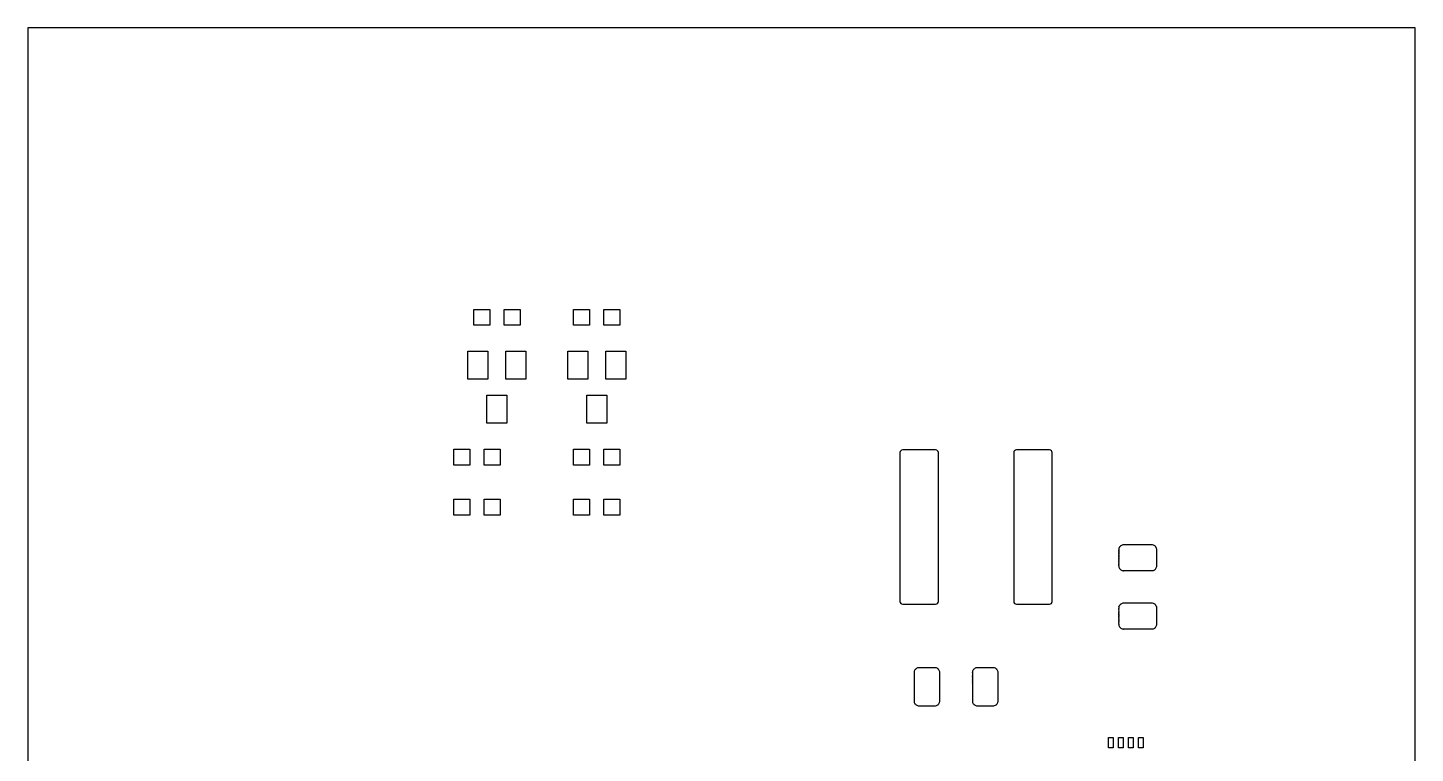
# Model space of a CAD drawing. Header units: millimetres. Extents: x -69.5 to 0, y -72.2 to 0.
# Drawn here: x -69.5 to 0, y -36.3 to 0 of the extents above; entities that cross this region are included whole.
import ezdxf

# ---------------------------------------------------------------- set-up
doc = ezdxf.new("R2010")
doc.units = ezdxf.units.MM
doc.layers.get('0').update_dxf_attribs({"linetype": 'CONTINUOUS'})

msp = doc.modelspace()

# ---------------------------------------------------------------- linework, layer by layer
for points in [[(0, -72.2), (0, 0), (-69.5, 0), (-69.5, -72.2)], [(-47.162, -14.9), (-47.162, -14.1), (-46.362, -14.1), (-46.362, -14.9)], [(-45.638, -14.9), (-45.638, -14.1), (-44.838, -14.1), (-44.838, -14.9)], [(-42.162, -14.9), (-42.162, -14.1), (-41.362, -14.1), (-41.362, -14.9)], [(-40.638, -14.9), (-40.638, -14.1), (-39.838, -14.1), (-39.838, -14.9)], [(-47.45, -16.2), (-46.45, -16.2), (-46.45, -17.6), (-47.45, -17.6)], [(-45.55, -16.2), (-44.55, -16.2), (-44.55, -17.6), (-45.55, -17.6)], [(-42.45, -16.2), (-41.45, -16.2), (-41.45, -17.6), (-42.45, -17.6)], [(-40.55, -16.2), (-39.55, -16.2), (-39.55, -17.6), (-40.55, -17.6)], [(-46.5, -18.4), (-45.5, -18.4), (-45.5, -19.8), (-46.5, -19.8)], [(-41.5, -18.4), (-40.5, -18.4), (-40.5, -19.8), (-41.5, -19.8)], [(-48.162, -21.9), (-48.162, -21.1), (-47.362, -21.1), (-47.362, -21.9)], [(-46.638, -21.9), (-46.638, -21.1), (-45.838, -21.1), (-45.838, -21.9)], [(-42.162, -21.9), (-42.162, -21.1), (-41.362, -21.1), (-41.362, -21.9)], [(-40.638, -21.9), (-40.638, -21.1), (-39.838, -21.1), (-39.838, -21.9)], [(-48.162, -24.4), (-48.162, -23.6), (-47.362, -23.6), (-47.362, -24.4)], [(-46.638, -23.6), (-45.838, -23.6), (-45.838, -24.4), (-46.638, -24.4)], [(-42.162, -23.6), (-41.362, -23.6), (-41.362, -24.4), (-42.162, -24.4)], [(-40.638, -23.6), (-39.838, -23.6), (-39.838, -24.4), (-40.638, -24.4)], [(-15.136, -35.547), (-15.136, -36.055), (-15.364, -36.055), (-15.364, -35.547)], [(-14.636, -35.547), (-14.636, -36.055), (-14.864, -36.055), (-14.864, -35.547)], [(-14.136, -35.547), (-14.136, -36.055), (-14.364, -36.055), (-14.364, -35.547)], [(-13.636, -35.547), (-13.636, -36.055), (-13.864, -36.055), (-13.864, -35.547)]]:
    msp.add_lwpolyline(points, close=True)
for points in [[(-23.888, -21.275, 0.4142), (-24.025, -21.137), (-25.675, -21.137, 0.4142), (-25.813, -21.275), (-25.813, -28.725, 0.4142), (-25.675, -28.863), (-24.025, -28.863, 0.4142), (-23.888, -28.725)], [(-20.113, -28.725, 0.4142), (-19.975, -28.863), (-18.325, -28.863, 0.4142), (-18.188, -28.725), (-18.188, -21.275, 0.4142), (-18.325, -21.137), (-19.975, -21.137, 0.4142), (-20.113, -21.275)], [(-14.855, -26.248, 1), (-14.855, -26.253), (-14.855, -26.258, 1), (-14.855, -26.263), (-14.855, -26.268, 1), (-14.855, -26.273), (-14.855, -26.278, 1), (-14.855, -26.282), (-14.855, -26.288, 1), (-14.855, -26.293), (-14.855, -26.298, 1), (-14.855, -26.303), (-14.855, -26.308, 1), (-14.855, -26.312), (-14.855, -26.318, 1), (-14.855, -26.323), (-14.855, -26.328, 1), (-14.855, -26.333), (-14.855, -26.337, 1), (-14.855, -26.343), (-14.855, -26.348, 1), (-14.855, -26.352), (-14.855, -26.358, 1), (-14.855, -26.363), (-14.855, -26.367, 1), (-14.855, -26.372), (-14.855, -26.378, 1), (-14.855, -26.383), (-14.855, -26.387, 1), (-14.855, -26.393), (-14.855, -26.398, 1), (-14.855, -26.402), (-14.855, -26.408, 1), (-14.855, -26.413), (-14.855, -26.418, 1), (-14.855, -26.423), (-14.855, -26.428, 1), (-14.855, -26.433), (-14.855, -26.438, 1), (-14.855, -26.442), (-14.855, -26.448, 1), (-14.855, -26.453), (-14.855, -26.458, 1), (-14.855, -26.463), (-14.855, -26.468, 1), (-14.855, -26.473), (-14.855, -26.478, 1), (-14.855, -26.483), (-14.855, -26.488, 1), (-14.855, -26.493), (-14.855, -26.498, 1), (-14.855, -26.503), (-14.855, -26.508, 1), (-14.855, -26.513), (-14.855, -26.517, 1), (-14.855, -26.523), (-14.855, -26.528, 1), (-14.855, -26.532), (-14.855, -26.538, 1), (-14.855, -26.543), (-14.855, -26.547, 1), (-14.855, -26.553), (-14.855, -26.558, 1), (-14.855, -26.562), (-14.855, -26.568, 1), (-14.855, -26.573), (-14.855, -26.578, 1), (-14.855, -26.583), (-14.855, -26.588, 1), (-14.855, -26.593), (-14.855, -26.598, 1), (-14.855, -26.602), (-14.855, -26.608, 1), (-14.855, -26.613), (-14.855, -26.618, 1), (-14.855, -26.623), (-14.855, -26.628, 1), (-14.855, -26.633), (-14.855, -26.638, 1), (-14.855, -26.642), (-14.855, -26.648, 1), (-14.855, -26.653), (-14.855, -26.657, 1), (-14.855, -26.663), (-14.855, -26.668, 1), (-14.855, -26.672), (-14.855, -26.677, 1), (-14.855, -26.683), (-14.855, -26.688, 1), (-14.855, -26.692), (-14.855, -26.698, 1), (-14.855, -26.703), (-14.855, -26.707, 1), (-14.855, -26.713), (-14.855, -26.718, 1), (-14.855, -26.723), (-14.855, -26.728, 1), (-14.855, -26.733), (-14.855, -26.738, 1), (-14.855, -26.743), (-14.855, -26.748, 1), (-14.855, -26.753), (-14.855, -26.758, 1), (-14.855, -26.762), (-14.855, -26.768, 1), (-14.855, -26.773), (-14.855, -26.778, 1), (-14.855, -26.783), (-14.855, -26.788, 1), (-14.855, -26.793), (-14.855, -26.798, 1), (-14.855, -26.803), (-14.855, -26.808, 1), (-14.855, -26.813), (-14.855, -26.818, 1), (-14.855, -26.823), (-14.855, -26.828, 1), (-14.855, -26.833), (-14.855, -26.837, 1), (-14.855, -26.843), (-14.855, -26.848, 1), (-14.855, -26.852), (-14.855, -26.858, 1), (-14.855, -26.863), (-14.855, -26.867, 1), (-14.855, -26.873), (-14.855, -26.878, 1), (-14.855, -26.883), (-14.855, -26.888, 1), (-14.855, -26.892), (-14.855, -26.898, 1), (-14.855, -26.903), (-14.855, -26.908, 1), (-14.855, -26.913), (-14.855, -26.918, 1), (-14.855, -26.922), (-14.855, -26.928, 1), (-14.855, -26.933, 0.437793), (-14.858, -26.935, 0.414005), (-14.855, -26.937), (-14.852, -26.968, 0.733403), (-14.853, -26.972, -0.149965), (-14.852, -26.972), (-14.852, -26.974), (-14.844, -27.008, 0.552369), (-14.845, -27.012, -0.271039), (-14.843, -27.01), (-14.843, -27.012), (-14.828, -27.048, 0.326615), (-14.829, -27.05, 0.314758), (-14.826, -27.051), (-14.81, -27.078, 0.569012), (-14.81, -27.082, -0.288163), (-14.809, -27.08), (-14.807, -27.082), (-14.785, -27.108, 0.560729), (-14.784, -27.112, 0.621422), (-14.78, -27.113), (-14.752, -27.137), (-14.719, -27.158), (-14.682, -27.173), (-14.644, -27.182), (-14.607, -27.185, 0.437581), (-14.605, -27.188, 0.41484), (-14.602, -27.185), (-13.156, -27.182), (-13.118, -27.173), (-13.082, -27.158), (-13.048, -27.137), (-13.02, -27.113, 0.621422), (-13.016, -27.112, 0.560729), (-13.015, -27.108), (-12.993, -27.082), (-12.991, -27.08, -0.288163), (-12.99, -27.082, 0.569012), (-12.99, -27.078), (-12.974, -27.051, 0.314758), (-12.971, -27.05, 0.326615), (-12.972, -27.048), (-12.957, -27.012), (-12.957, -27.01, -0.280695), (-12.955, -27.012, 0.58055), (-12.956, -27.008), (-12.948, -26.974), (-12.948, -26.972, -0.149965), (-12.947, -26.972, 0.733403), (-12.948, -26.968), (-12.945, -26.937, 0.437581), (-12.942, -26.935, 0.414214), (-12.945, -26.933, 1), (-12.945, -26.928), (-12.945, -26.922, 1), (-12.945, -26.918), (-12.945, -26.913, 1), (-12.945, -26.908), (-12.945, -26.903, 1), (-12.945, -26.898), (-12.945, -26.892, 1), (-12.945, -26.888), (-12.945, -26.883, 1), (-12.945, -26.878), (-12.945, -26.873, 1), (-12.945, -26.867), (-12.945, -26.863, 1), (-12.945, -26.858), (-12.945, -26.852, 1), (-12.945, -26.848), (-12.945, -26.843, 1), (-12.945, -26.837), (-12.945, -26.833, 1), (-12.945, -26.828), (-12.945, -26.823, 1), (-12.945, -26.818), (-12.945, -26.813, 1), (-12.945, -26.808), (-12.945, -26.803, 1), (-12.945, -26.798), (-12.945, -26.793, 1), (-12.945, -26.788), (-12.945, -26.783, 1), (-12.945, -26.778), (-12.945, -26.773, 1), (-12.945, -26.768), (-12.945, -26.762, 1), (-12.945, -26.758), (-12.945, -26.753, 1), (-12.945, -26.748), (-12.945, -26.743, 1), (-12.945, -26.738), (-12.945, -26.733, 1), (-12.945, -26.728), (-12.945, -26.723, 1), (-12.945, -26.718), (-12.945, -26.713, 1), (-12.945, -26.707), (-12.945, -26.703, 1), (-12.945, -26.698), (-12.945, -26.692, 1), (-12.945, -26.688), (-12.945, -26.683, 1), (-12.945, -26.677), (-12.945, -26.672, 1), (-12.945, -26.668), (-12.945, -26.663, 1), (-12.945, -26.657), (-12.945, -26.653, 1), (-12.945, -26.648), (-12.945, -26.642, 1), (-12.945, -26.638), (-12.945, -26.633, 1), (-12.945, -26.628), (-12.945, -26.623, 1), (-12.945, -26.618), (-12.945, -26.613, 1), (-12.945, -26.608), (-12.945, -26.602, 1), (-12.945, -26.598), (-12.945, -26.593, 1), (-12.945, -26.588), (-12.945, -26.583, 1), (-12.945, -26.578), (-12.945, -26.573, 1), (-12.945, -26.568), (-12.945, -26.562, 1), (-12.945, -26.558), (-12.945, -26.553, 1), (-12.945, -26.547), (-12.945, -26.543, 1), (-12.945, -26.538), (-12.945, -26.532, 1), (-12.945, -26.528), (-12.945, -26.523, 1), (-12.945, -26.517), (-12.945, -26.513, 1), (-12.945, -26.508), (-12.945, -26.503, 1), (-12.945, -26.498), (-12.945, -26.493, 1), (-12.945, -26.488), (-12.945, -26.483, 1), (-12.945, -26.478), (-12.945, -26.473, 1), (-12.945, -26.468), (-12.945, -26.463, 1), (-12.945, -26.458), (-12.945, -26.453, 1), (-12.945, -26.448), (-12.945, -26.442, 1), (-12.945, -26.438), (-12.945, -26.433, 1), (-12.945, -26.428), (-12.945, -26.423, 1), (-12.945, -26.418), (-12.945, -26.413, 1), (-12.945, -26.408), (-12.945, -26.402, 1), (-12.945, -26.398), (-12.945, -26.393, 1), (-12.945, -26.387), (-12.945, -26.383, 1), (-12.945, -26.378), (-12.945, -26.372, 1), (-12.945, -26.367), (-12.945, -26.363, 1), (-12.945, -26.358), (-12.945, -26.352, 1), (-12.945, -26.348), (-12.945, -26.343, 1), (-12.945, -26.337), (-12.945, -26.333, 1), (-12.945, -26.328), (-12.945, -26.323, 1), (-12.945, -26.318), (-12.945, -26.312, 1), (-12.945, -26.308), (-12.945, -26.303, 1), (-12.945, -26.298), (-12.945, -26.293, 1), (-12.945, -26.288), (-12.945, -26.282, 1), (-12.945, -26.278), (-12.945, -26.273, 1), (-12.945, -26.268), (-12.945, -26.263, 1), (-12.945, -26.258), (-12.945, -26.253, 1), (-12.945, -26.248), (-12.945, -26.242, 1), (-12.945, -26.238), (-12.945, -26.233, 1), (-12.945, -26.227), (-12.945, -26.223, 1), (-12.945, -26.218), (-12.945, -26.212, 1), (-12.945, -26.208), (-12.945, -26.203, 1), (-12.945, -26.198), (-12.945, -26.193, 1), (-12.945, -26.188), (-12.945, -26.183, 1), (-12.945, -26.178), (-12.945, -26.173, 1), (-12.945, -26.168), (-12.945, -26.163, 1), (-12.945, -26.158), (-12.945, -26.152, 1), (-12.945, -26.148, 0.437793), (-12.943, -26.145, 0.414005), (-12.945, -26.143), (-12.948, -26.112, 0.733403), (-12.947, -26.108, -0.149965), (-12.948, -26.108), (-12.948, -26.106), (-12.956, -26.072, 0.552369), (-12.955, -26.068, -0.271039), (-12.957, -26.07), (-12.957, -26.068), (-12.972, -26.032, 0.326615), (-12.971, -26.03, 0.314758), (-12.974, -26.029), (-12.99, -26.002, 0.569012), (-12.99, -25.998, -0.288163), (-12.991, -26), (-12.993, -25.998), (-13.015, -25.972, 0.560729), (-13.016, -25.968, 0.621422), (-13.02, -25.967), (-13.048, -25.943), (-13.082, -25.922), (-13.118, -25.907), (-13.156, -25.898), (-13.193, -25.895, 0.414005), (-13.195, -25.892, 0.438431), (-13.198, -25.895), (-14.644, -25.898), (-14.682, -25.907), (-14.719, -25.922), (-14.752, -25.943), (-14.78, -25.967, 0.621422), (-14.784, -25.968, 0.560729), (-14.785, -25.972), (-14.807, -25.998), (-14.809, -26, -0.288163), (-14.81, -25.998, 0.569012), (-14.81, -26.002), (-14.826, -26.029, 0.314758), (-14.829, -26.03, 0.326615), (-14.828, -26.032), (-14.843, -26.068), (-14.843, -26.07, -0.280695), (-14.845, -26.068, 0.58055), (-14.844, -26.072), (-14.852, -26.106), (-14.852, -26.108, -0.149965), (-14.853, -26.108, 0.733403), (-14.852, -26.112), (-14.855, -26.143, 0.414005), (-14.858, -26.145, 0.437793), (-14.855, -26.148, 1), (-14.855, -26.152), (-14.855, -26.158, 1), (-14.855, -26.163), (-14.855, -26.168, 1), (-14.855, -26.173), (-14.855, -26.178, 1), (-14.855, -26.183), (-14.855, -26.188, 1), (-14.855, -26.193), (-14.855, -26.198, 1), (-14.855, -26.203), (-14.855, -26.208, 1), (-14.855, -26.212), (-14.855, -26.218, 1), (-14.855, -26.223), (-14.855, -26.227, 1), (-14.855, -26.233), (-14.855, -26.238, 1), (-14.855, -26.242)], [(-14.855, -29.738, 1), (-14.855, -29.742), (-14.855, -29.748, 1), (-14.855, -29.753), (-14.855, -29.758, 1), (-14.855, -29.763), (-14.855, -29.767, 1), (-14.855, -29.773), (-14.855, -29.778, 1), (-14.855, -29.782), (-14.855, -29.788, 1), (-14.855, -29.793), (-14.855, -29.797, 1), (-14.855, -29.802), (-14.855, -29.808, 1), (-14.855, -29.812), (-14.855, -29.817, 1), (-14.855, -29.823), (-14.855, -29.828, 1), (-14.855, -29.832), (-14.855, -29.838, 1), (-14.855, -29.843), (-14.855, -29.848, 1), (-14.855, -29.853, 0.414214), (-14.858, -29.855, 0.437581), (-14.855, -29.857), (-14.852, -29.888, 0.733403), (-14.853, -29.892, -0.149965), (-14.852, -29.892), (-14.852, -29.894), (-14.844, -29.928, 0.552369), (-14.845, -29.932, -0.271039), (-14.843, -29.93), (-14.843, -29.932), (-14.828, -29.968, 0.326615), (-14.829, -29.97, 0.314758), (-14.826, -29.971), (-14.81, -29.998, 0.569012), (-14.81, -30.002, -0.288163), (-14.809, -30), (-14.807, -30.002), (-14.785, -30.028, 0.560729), (-14.784, -30.032, 0.621422), (-14.78, -30.033), (-14.752, -30.057), (-14.719, -30.078), (-14.682, -30.093), (-14.644, -30.102), (-14.607, -30.105, 0.414005), (-14.605, -30.108, 0.438431), (-14.602, -30.105), (-13.156, -30.102), (-13.118, -30.093), (-13.082, -30.078), (-13.048, -30.057), (-13.02, -30.033, 0.621422), (-13.016, -30.032, 0.560729), (-13.015, -30.028), (-12.993, -30.002), (-12.991, -30, -0.288163), (-12.99, -30.002, 0.569012), (-12.99, -29.998), (-12.974, -29.971, 0.314758), (-12.971, -29.97, 0.326615), (-12.972, -29.968), (-12.957, -29.932), (-12.957, -29.93, -0.280695), (-12.955, -29.932, 0.58055), (-12.956, -29.928), (-12.948, -29.894), (-12.948, -29.892, -0.149965), (-12.947, -29.892, 0.733403), (-12.948, -29.888), (-12.945, -29.857, 0.437581), (-12.942, -29.855, 0.414214), (-12.945, -29.853, 1), (-12.945, -29.848), (-12.945, -29.843, 1), (-12.945, -29.838), (-12.945, -29.832, 1), (-12.945, -29.828), (-12.945, -29.823, 1), (-12.945, -29.817), (-12.945, -29.812, 1), (-12.945, -29.808), (-12.945, -29.802, 1), (-12.945, -29.797), (-12.945, -29.793, 1), (-12.945, -29.788), (-12.945, -29.782, 1), (-12.945, -29.778), (-12.945, -29.773, 1), (-12.945, -29.767), (-12.945, -29.763, 1), (-12.945, -29.758), (-12.945, -29.753, 1), (-12.945, -29.748), (-12.945, -29.742, 1), (-12.945, -29.738), (-12.945, -29.733, 1), (-12.945, -29.728), (-12.945, -29.723, 1), (-12.945, -29.718), (-12.945, -29.712, 1), (-12.945, -29.708), (-12.945, -29.703, 1), (-12.945, -29.698), (-12.945, -29.693, 1), (-12.945, -29.688), (-12.945, -29.683, 1), (-12.945, -29.678), (-12.945, -29.672, 1), (-12.945, -29.668), (-12.945, -29.663, 1), (-12.945, -29.657), (-12.945, -29.653, 1), (-12.945, -29.648), (-12.945, -29.642, 1), (-12.945, -29.638), (-12.945, -29.633, 1), (-12.945, -29.628), (-12.945, -29.623, 1), (-12.945, -29.618), (-12.945, -29.613, 1), (-12.945, -29.608), (-12.945, -29.603, 1), (-12.945, -29.598), (-12.945, -29.593, 1), (-12.945, -29.588), (-12.945, -29.582, 1), (-12.945, -29.578), (-12.945, -29.573, 1), (-12.945, -29.568), (-12.945, -29.563, 1), (-12.945, -29.558), (-12.945, -29.552, 1), (-12.945, -29.548), (-12.945, -29.543, 1), (-12.945, -29.538), (-12.945, -29.533, 1), (-12.945, -29.527), (-12.945, -29.523, 1), (-12.945, -29.518), (-12.945, -29.512, 1), (-12.945, -29.508), (-12.945, -29.503, 1), (-12.945, -29.497), (-12.945, -29.492, 1), (-12.945, -29.488), (-12.945, -29.483, 1), (-12.945, -29.477), (-12.945, -29.473, 1), (-12.945, -29.468), (-12.945, -29.462, 1), (-12.945, -29.458), (-12.945, -29.453, 1), (-12.945, -29.448), (-12.945, -29.443, 1), (-12.945, -29.438), (-12.945, -29.433, 1), (-12.945, -29.428), (-12.945, -29.422, 1), (-12.945, -29.418), (-12.945, -29.413, 1), (-12.945, -29.408), (-12.945, -29.403, 1), (-12.945, -29.398), (-12.945, -29.392, 1), (-12.945, -29.388), (-12.945, -29.383, 1), (-12.945, -29.378), (-12.945, -29.373, 1), (-12.945, -29.367), (-12.945, -29.363, 1), (-12.945, -29.358), (-12.945, -29.352, 1), (-12.945, -29.348), (-12.945, -29.343, 1), (-12.945, -29.337), (-12.945, -29.333, 1), (-12.945, -29.328), (-12.945, -29.323, 1), (-12.945, -29.318), (-12.945, -29.313, 1), (-12.945, -29.308), (-12.945, -29.303, 1), (-12.945, -29.298), (-12.945, -29.293, 1), (-12.945, -29.288), (-12.945, -29.283, 1), (-12.945, -29.278), (-12.945, -29.273, 1), (-12.945, -29.268), (-12.945, -29.262, 1), (-12.945, -29.258), (-12.945, -29.253, 1), (-12.945, -29.248), (-12.945, -29.243, 1), (-12.945, -29.238), (-12.945, -29.233, 1), (-12.945, -29.228), (-12.945, -29.223, 1), (-12.945, -29.218), (-12.945, -29.213, 1), (-12.945, -29.207), (-12.945, -29.203, 1), (-12.945, -29.198), (-12.945, -29.192, 1), (-12.945, -29.188), (-12.945, -29.183, 1), (-12.945, -29.177), (-12.945, -29.172, 1), (-12.945, -29.168), (-12.945, -29.163, 1), (-12.945, -29.157), (-12.945, -29.153, 1), (-12.945, -29.148), (-12.945, -29.142, 1), (-12.945, -29.138), (-12.945, -29.133, 1), (-12.945, -29.128), (-12.945, -29.123, 1), (-12.945, -29.118), (-12.945, -29.113, 1), (-12.945, -29.108), (-12.945, -29.102, 1), (-12.945, -29.098), (-12.945, -29.093, 1), (-12.945, -29.088), (-12.945, -29.083, 1), (-12.945, -29.078), (-12.945, -29.073, 1), (-12.945, -29.068, 0.437793), (-12.943, -29.065, 0.414005), (-12.945, -29.063), (-12.948, -29.032, 0.733403), (-12.947, -29.028, -0.149965), (-12.948, -29.028), (-12.948, -29.026), (-12.956, -28.992, 0.552369), (-12.955, -28.988, -0.271039), (-12.957, -28.99), (-12.957, -28.988), (-12.972, -28.952, 0.326615), (-12.971, -28.95, 0.314758), (-12.974, -28.949), (-12.99, -28.922, 0.569012), (-12.99, -28.918, -0.288163), (-12.991, -28.92), (-12.993, -28.918), (-13.015, -28.892, 0.560729), (-13.016, -28.888, 0.621422), (-13.02, -28.887), (-13.048, -28.863), (-13.082, -28.842), (-13.118, -28.827), (-13.156, -28.818), (-13.193, -28.815, 0.414005), (-13.195, -28.812, 0.438431), (-13.198, -28.815), (-14.644, -28.818), (-14.682, -28.827), (-14.719, -28.842), (-14.752, -28.863), (-14.78, -28.887, 0.621422), (-14.784, -28.888, 0.560729), (-14.785, -28.892), (-14.807, -28.918), (-14.809, -28.92, -0.288163), (-14.81, -28.918, 0.569012), (-14.81, -28.922), (-14.826, -28.949, 0.314758), (-14.829, -28.95, 0.326615), (-14.828, -28.952), (-14.843, -28.988), (-14.843, -28.99, -0.280695), (-14.845, -28.988, 0.58055), (-14.844, -28.992), (-14.852, -29.026), (-14.852, -29.028, -0.149965), (-14.853, -29.028, 0.733403), (-14.852, -29.032), (-14.855, -29.063, 0.437581), (-14.858, -29.065, 0.414214), (-14.855, -29.068, 1), (-14.855, -29.073), (-14.855, -29.078, 1), (-14.855, -29.083), (-14.855, -29.088, 1), (-14.855, -29.093), (-14.855, -29.098, 1), (-14.855, -29.102), (-14.855, -29.108, 1), (-14.855, -29.113), (-14.855, -29.118, 1), (-14.855, -29.123), (-14.855, -29.128, 1), (-14.855, -29.133), (-14.855, -29.138, 1), (-14.855, -29.142), (-14.855, -29.148, 1), (-14.855, -29.153), (-14.855, -29.157, 1), (-14.855, -29.163), (-14.855, -29.168, 1), (-14.855, -29.172), (-14.855, -29.177, 1), (-14.855, -29.183), (-14.855, -29.188, 1), (-14.855, -29.192), (-14.855, -29.198, 1), (-14.855, -29.203), (-14.855, -29.207, 1), (-14.855, -29.213), (-14.855, -29.218, 1), (-14.855, -29.223), (-14.855, -29.228, 1), (-14.855, -29.233), (-14.855, -29.238, 1), (-14.855, -29.243), (-14.855, -29.248, 1), (-14.855, -29.253), (-14.855, -29.258, 1), (-14.855, -29.262), (-14.855, -29.268, 1), (-14.855, -29.273), (-14.855, -29.278, 1), (-14.855, -29.283), (-14.855, -29.288, 1), (-14.855, -29.293), (-14.855, -29.298, 1), (-14.855, -29.303), (-14.855, -29.308, 1), (-14.855, -29.313), (-14.855, -29.318, 1), (-14.855, -29.323), (-14.855, -29.328, 1), (-14.855, -29.333), (-14.855, -29.337, 1), (-14.855, -29.343), (-14.855, -29.348, 1), (-14.855, -29.352), (-14.855, -29.358, 1), (-14.855, -29.363), (-14.855, -29.367, 1), (-14.855, -29.373), (-14.855, -29.378, 1), (-14.855, -29.383), (-14.855, -29.388, 1), (-14.855, -29.392), (-14.855, -29.398, 1), (-14.855, -29.403), (-14.855, -29.408, 1), (-14.855, -29.413), (-14.855, -29.418, 1), (-14.855, -29.422), (-14.855, -29.428, 1), (-14.855, -29.433), (-14.855, -29.438, 1), (-14.855, -29.443), (-14.855, -29.448, 1), (-14.855, -29.453), (-14.855, -29.458, 1), (-14.855, -29.462), (-14.855, -29.468, 1), (-14.855, -29.473), (-14.855, -29.477, 1), (-14.855, -29.483), (-14.855, -29.488, 1), (-14.855, -29.492), (-14.855, -29.497, 1), (-14.855, -29.503), (-14.855, -29.508, 1), (-14.855, -29.512), (-14.855, -29.518, 1), (-14.855, -29.523), (-14.855, -29.527, 1), (-14.855, -29.533), (-14.855, -29.538, 1), (-14.855, -29.543), (-14.855, -29.548, 1), (-14.855, -29.552), (-14.855, -29.558, 1), (-14.855, -29.563), (-14.855, -29.568, 1), (-14.855, -29.573), (-14.855, -29.578, 1), (-14.855, -29.582), (-14.855, -29.588, 1), (-14.855, -29.593), (-14.855, -29.598, 1), (-14.855, -29.603), (-14.855, -29.608, 1), (-14.855, -29.613), (-14.855, -29.618, 1), (-14.855, -29.623), (-14.855, -29.628, 1), (-14.855, -29.633), (-14.855, -29.638, 1), (-14.855, -29.642), (-14.855, -29.648, 1), (-14.855, -29.653), (-14.855, -29.657, 1), (-14.855, -29.663), (-14.855, -29.668, 1), (-14.855, -29.672), (-14.855, -29.678, 1), (-14.855, -29.683), (-14.855, -29.688, 1), (-14.855, -29.693), (-14.855, -29.698, 1), (-14.855, -29.703), (-14.855, -29.708, 1), (-14.855, -29.712), (-14.855, -29.718, 1), (-14.855, -29.723), (-14.855, -29.728, 1), (-14.855, -29.733)], [(-23.818, -32.312, 0.993726), (-23.818, -32.308), (-23.818, -32.272, 0.988007), (-23.818, -32.268), (-23.818, -32.262, 0.996498), (-23.818, -32.258), (-23.818, -32.256), (-23.826, -32.222, 0.552369), (-23.825, -32.218, -0.271039), (-23.827, -32.22), (-23.827, -32.218), (-23.842, -32.182, 0.326615), (-23.841, -32.18, 0.314758), (-23.844, -32.179), (-23.86, -32.152, 0.569012), (-23.86, -32.148, -0.288163), (-23.861, -32.15), (-23.863, -32.148), (-23.885, -32.122, 0.560729), (-23.886, -32.118, 0.621422), (-23.89, -32.117), (-23.918, -32.093), (-23.952, -32.072), (-23.988, -32.057), (-24.026, -32.048), (-24.063, -32.045, 0.414005), (-24.065, -32.043, 0.437793), (-24.068, -32.045), (-24.458, -32.045, 1), (-24.463, -32.045), (-24.852, -32.045, 0.437793), (-24.855, -32.043, 0.414005), (-24.857, -32.045), (-24.894, -32.048), (-24.932, -32.057), (-24.969, -32.072), (-25.002, -32.093), (-25.03, -32.117, 0.621422), (-25.034, -32.118, 0.560729), (-25.035, -32.122), (-25.057, -32.148), (-25.059, -32.15, -0.288163), (-25.06, -32.148, 0.569012), (-25.06, -32.152), (-25.076, -32.179, 0.314758), (-25.079, -32.18, 0.326615), (-25.078, -32.182), (-25.093, -32.218), (-25.093, -32.22, -0.280695), (-25.095, -32.218, 0.58055), (-25.094, -32.222), (-25.102, -32.256), (-25.102, -32.258, -0.149965), (-25.103, -32.258, 0.733403), (-25.102, -32.262), (-25.105, -32.293, 0.414005), (-25.108, -32.295, 0.438431), (-25.105, -32.298), (-25.105, -32.318, 0.981563), (-25.105, -32.322), (-25.105, -32.328, 0.99), (-25.105, -32.332), (-25.105, -32.338, 0.998508), (-25.105, -32.342), (-25.105, -32.368, 0.984301), (-25.105, -32.372), (-25.105, -32.378, 0.992761), (-25.105, -32.382), (-25.105, -32.388, 1.001293), (-25.105, -32.392), (-25.105, -32.418, 0.987047), (-25.105, -32.422), (-25.105, -32.428, 0.99553), (-25.105, -32.432), (-25.105, -32.458, 0.981365), (-25.105, -32.462), (-25.105, -32.468, 0.9898), (-25.105, -32.472), (-25.105, -32.478, 0.998307), (-25.105, -32.482), (-25.105, -32.508, 0.984103), (-25.105, -32.512), (-25.105, -32.518, 0.992561), (-25.105, -32.522), (-25.105, -32.528, 1.001091), (-25.104, -32.532), (-25.104, -32.558, 0.986848), (-25.104, -32.562), (-25.104, -32.568, 0.99533), (-25.104, -32.572), (-25.104, -32.598, 0.981167), (-25.104, -32.602), (-25.104, -32.608, 0.989601), (-25.104, -32.612), (-25.104, -32.618, 0.998105), (-25.104, -32.622), (-25.104, -32.648, 0.983904), (-25.104, -32.652), (-25.104, -32.658, 0.992361), (-25.104, -32.662), (-25.104, -32.668, 1.000889), (-25.104, -32.672), (-25.104, -32.698, 0.986649), (-25.104, -32.702), (-25.104, -32.708, 0.995129), (-25.104, -32.712), (-25.104, -32.738, 0.980969), (-25.104, -32.742), (-25.104, -32.748, 0.989401), (-25.104, -32.752), (-25.104, -32.758, 0.997904), (-25.104, -32.762), (-25.104, -32.788, 0.983706), (-25.104, -32.792), (-25.104, -32.798, 0.992161), (-25.104, -32.802), (-25.104, -32.808, 1.000688), (-25.104, -32.812), (-25.104, -32.838, 0.98645), (-25.104, -32.842), (-25.104, -32.848, 0.994929), (-25.104, -32.852), (-25.104, -32.878, 0.980771), (-25.104, -32.882), (-25.104, -32.888, 0.989202), (-25.104, -32.892), (-25.104, -32.898, 0.997703), (-25.104, -32.903), (-25.104, -32.928, 0.983508), (-25.104, -32.932), (-25.104, -32.938, 0.991961), (-25.104, -32.942), (-25.104, -32.948, 1.000486), (-25.104, -32.952), (-25.104, -32.978, 0.986251), (-25.104, -32.982), (-25.104, -32.988, 0.994728), (-25.104, -32.992), (-25.103, -33.018, 0.980574), (-25.103, -33.022), (-25.103, -33.028, 0.989003), (-25.103, -33.032), (-25.103, -33.038, 0.997502), (-25.103, -33.043), (-25.103, -33.068, 0.98331), (-25.103, -33.072), (-25.103, -33.078, 0.991761), (-25.103, -33.082), (-25.103, -33.088, 1.000284), (-25.103, -33.092), (-25.103, -33.118, 0.986053), (-25.103, -33.122), (-25.103, -33.128, 0.994528), (-25.103, -33.132), (-25.103, -33.158, 0.980376), (-25.103, -33.162), (-25.103, -33.168, 0.988803), (-25.103, -33.172), (-25.103, -33.178, 0.997301), (-25.103, -33.183), (-25.103, -33.208, 0.983111), (-25.103, -33.212), (-25.103, -33.218, 0.991561), (-25.103, -33.222), (-25.103, -33.228, 1.000083), (-25.103, -33.232), (-25.103, -33.258, 0.985854), (-25.103, -33.262), (-25.103, -33.268, 0.994327), (-25.103, -33.272), (-25.103, -33.308, 0.988604), (-25.103, -33.312), (-25.103, -33.318, 0.997101), (-25.103, -33.322), (-25.103, -33.348, 0.982913), (-25.103, -33.352), (-25.103, -33.358, 0.991362), (-25.103, -33.362), (-25.103, -33.368, 0.999881), (-25.103, -33.372), (-25.103, -33.398, 0.985655), (-25.103, -33.402), (-25.103, -33.408, 0.994127), (-25.103, -33.412), (-25.103, -33.448, 0.988405), (-25.103, -33.452), (-25.103, -33.458, 0.9969), (-25.103, -33.462), (-25.102, -33.488, 0.982715), (-25.102, -33.492), (-25.102, -33.498, 0.991162), (-25.102, -33.502), (-25.102, -33.508, 0.99968), (-25.102, -33.512), (-25.102, -33.538, 0.985457), (-25.102, -33.542), (-25.102, -33.548, 0.993927), (-25.102, -33.552), (-25.102, -33.588, 0.988206), (-25.102, -33.592), (-25.102, -33.598, 0.996699), (-25.102, -33.602), (-25.102, -33.628, 0.982517), (-25.102, -33.632), (-25.102, -33.638, 0.990962), (-25.102, -33.642), (-25.102, -33.648, 0.999478), (-25.102, -33.652), (-25.102, -33.678, 0.985258), (-25.102, -33.682), (-25.102, -33.688, 0.993726), (-25.102, -33.692), (-25.102, -33.728, 0.988007), (-25.102, -33.732), (-25.102, -33.738, 0.996498), (-25.102, -33.742), (-25.102, -33.744), (-25.094, -33.778, 0.552369), (-25.095, -33.782, -0.271039), (-25.093, -33.78), (-25.093, -33.782), (-25.078, -33.818, 0.326615), (-25.079, -33.82, 0.314758), (-25.076, -33.821), (-25.06, -33.848, 0.569012), (-25.06, -33.852, -0.288163), (-25.059, -33.85), (-25.057, -33.852), (-25.035, -33.878, 0.560729), (-25.034, -33.882, 0.621422), (-25.03, -33.883), (-25.002, -33.907), (-24.969, -33.928), (-24.932, -33.943), (-24.894, -33.952), (-24.857, -33.955, 0.414005), (-24.855, -33.958, 0.437793), (-24.852, -33.955), (-24.068, -33.955, 0.437793), (-24.065, -33.958, 0.414005), (-24.063, -33.955), (-24.026, -33.952), (-23.988, -33.943), (-23.952, -33.928), (-23.918, -33.907), (-23.89, -33.883, 0.621422), (-23.886, -33.882, 0.560729), (-23.885, -33.878), (-23.863, -33.852), (-23.861, -33.85, -0.288163), (-23.86, -33.852, 0.569012), (-23.86, -33.848), (-23.844, -33.821, 0.314758), (-23.841, -33.82, 0.326615), (-23.842, -33.818), (-23.827, -33.782), (-23.827, -33.78, -0.271039), (-23.825, -33.782, 0.552369), (-23.826, -33.778), (-23.818, -33.744), (-23.818, -33.742, -0.149965), (-23.817, -33.742, 0.733403), (-23.818, -33.738), (-23.815, -33.707, 0.437581), (-23.812, -33.705, 0.41484), (-23.815, -33.702), (-23.815, -33.682, 0.981563), (-23.815, -33.678), (-23.815, -33.672, 0.99), (-23.815, -33.668), (-23.815, -33.662, 0.998508), (-23.815, -33.658), (-23.815, -33.632, 0.984301), (-23.815, -33.628), (-23.815, -33.622, 0.992761), (-23.815, -33.618), (-23.815, -33.612, 1.001293), (-23.815, -33.608), (-23.815, -33.582, 0.987047), (-23.815, -33.578), (-23.815, -33.572, 0.99553), (-23.815, -33.568), (-23.815, -33.542, 0.981365), (-23.815, -33.538), (-23.815, -33.532, 0.9898), (-23.815, -33.528), (-23.815, -33.522, 0.998307), (-23.815, -33.518), (-23.815, -33.492, 0.984103), (-23.815, -33.488), (-23.815, -33.482, 0.992561), (-23.815, -33.478), (-23.815, -33.472, 1.001091), (-23.816, -33.468), (-23.816, -33.442, 0.986848), (-23.816, -33.438), (-23.816, -33.432, 0.995329), (-23.816, -33.428), (-23.816, -33.402, 0.981167), (-23.816, -33.398), (-23.816, -33.392, 0.989601), (-23.816, -33.388), (-23.816, -33.382, 0.998105), (-23.816, -33.378), (-23.816, -33.352, 0.983904), (-23.816, -33.348), (-23.816, -33.342, 0.992361), (-23.816, -33.338), (-23.816, -33.332, 1.000889), (-23.816, -33.328), (-23.816, -33.302, 0.986649), (-23.816, -33.298), (-23.816, -33.292, 0.995129), (-23.816, -33.288), (-23.816, -33.262, 0.980969), (-23.816, -33.258), (-23.816, -33.252, 0.989401), (-23.816, -33.248), (-23.816, -33.242, 0.997904), (-23.816, -33.238), (-23.816, -33.212, 0.983706), (-23.816, -33.208), (-23.816, -33.202, 0.992161), (-23.816, -33.198), (-23.816, -33.192, 1.000688), (-23.816, -33.188), (-23.816, -33.162, 0.98645), (-23.816, -33.158), (-23.816, -33.152, 0.994929), (-23.816, -33.148), (-23.816, -33.122, 0.980771), (-23.816, -33.118), (-23.816, -33.112, 0.989202), (-23.816, -33.108), (-23.816, -33.102, 0.997703), (-23.816, -33.098), (-23.816, -33.072, 0.983508), (-23.816, -33.068), (-23.816, -33.062, 0.991961), (-23.816, -33.058), (-23.816, -33.052, 1.000486), (-23.816, -33.048), (-23.816, -33.022, 0.986251), (-23.816, -33.018), (-23.816, -33.012, 0.994728), (-23.816, -33.008), (-23.817, -32.982, 0.980574), (-23.817, -32.978), (-23.817, -32.972, 0.989003), (-23.817, -32.968), (-23.817, -32.962, 0.997502), (-23.817, -32.958), (-23.817, -32.932, 0.98331), (-23.817, -32.928), (-23.817, -32.922, 0.991761), (-23.817, -32.918), (-23.817, -32.912, 1.000284), (-23.817, -32.908), (-23.817, -32.882, 0.986053), (-23.817, -32.878), (-23.817, -32.872, 0.994528), (-23.817, -32.868), (-23.817, -32.842, 0.980376), (-23.817, -32.838), (-23.817, -32.832, 0.988803), (-23.817, -32.828), (-23.817, -32.822, 0.997301), (-23.817, -32.818), (-23.817, -32.792, 0.983111), (-23.817, -32.788), (-23.817, -32.782, 0.991561), (-23.817, -32.778), (-23.817, -32.772, 1.000083), (-23.817, -32.768), (-23.817, -32.742, 0.985854), (-23.817, -32.738), (-23.817, -32.732, 0.994327), (-23.817, -32.728), (-23.817, -32.702, 0.980179), (-23.817, -32.698), (-23.817, -32.692, 0.988604), (-23.817, -32.688), (-23.817, -32.682, 0.997101), (-23.817, -32.678), (-23.817, -32.652, 0.982913), (-23.817, -32.648), (-23.817, -32.642, 0.991362), (-23.817, -32.638), (-23.817, -32.632, 0.999881), (-23.817, -32.628), (-23.817, -32.602, 0.985655), (-23.817, -32.598), (-23.817, -32.592, 0.994127), (-23.817, -32.588), (-23.817, -32.562, 0.979981), (-23.817, -32.558), (-23.817, -32.552, 0.988405), (-23.817, -32.548), (-23.817, -32.542, 0.996899), (-23.817, -32.538), (-23.818, -32.512, 0.982715), (-23.818, -32.508), (-23.818, -32.502, 0.991162), (-23.818, -32.498), (-23.818, -32.492, 0.99968), (-23.818, -32.488), (-23.818, -32.462, 0.985457), (-23.818, -32.458), (-23.818, -32.452, 0.993926), (-23.818, -32.448), (-23.818, -32.422, 0.979783), (-23.818, -32.418), (-23.818, -32.412, 0.988206), (-23.818, -32.408), (-23.818, -32.402, 0.996699), (-23.818, -32.398), (-23.818, -32.372, 0.982517), (-23.818, -32.368), (-23.818, -32.362, 0.990962), (-23.818, -32.358), (-23.818, -32.352, 0.999478), (-23.818, -32.348), (-23.818, -32.322, 0.985258), (-23.818, -32.318)], [(-20.895, -33.682, 0.981563), (-20.895, -33.678), (-20.895, -33.672, 0.99), (-20.895, -33.668), (-20.895, -33.662, 0.998508), (-20.895, -33.658), (-20.895, -33.632, 0.984301), (-20.895, -33.628), (-20.895, -33.622, 0.992761), (-20.895, -33.618), (-20.895, -33.612, 1.001293), (-20.895, -33.608), (-20.895, -33.582, 0.987047), (-20.895, -33.578), (-20.895, -33.572, 0.99553), (-20.895, -33.568), (-20.895, -33.542, 0.981365), (-20.895, -33.538), (-20.895, -33.532, 0.9898), (-20.895, -33.528), (-20.895, -33.522, 0.998307), (-20.895, -33.518), (-20.895, -33.492, 0.984103), (-20.895, -33.488), (-20.895, -33.482, 0.992561), (-20.895, -33.478), (-20.895, -33.472, 1.001091), (-20.896, -33.468), (-20.896, -33.442, 0.986848), (-20.896, -33.438), (-20.896, -33.432, 0.995329), (-20.896, -33.428), (-20.896, -33.402, 0.981167), (-20.896, -33.398), (-20.896, -33.392, 0.989601), (-20.896, -33.388), (-20.896, -33.382, 0.998105), (-20.896, -33.378), (-20.896, -33.352, 0.983904), (-20.896, -33.348), (-20.896, -33.342, 0.992361), (-20.896, -33.338), (-20.896, -33.332, 1.000889), (-20.896, -33.328), (-20.896, -33.302, 0.986649), (-20.896, -33.298), (-20.896, -33.292, 0.995129), (-20.896, -33.288), (-20.896, -33.262, 0.980969), (-20.896, -33.258), (-20.896, -33.252, 0.989401), (-20.896, -33.248), (-20.896, -33.242, 0.997904), (-20.896, -33.238), (-20.896, -33.212, 0.983706), (-20.896, -33.208), (-20.896, -33.202, 0.992161), (-20.896, -33.198), (-20.896, -33.192, 1.000688), (-20.896, -33.188), (-20.896, -33.162, 0.98645), (-20.896, -33.158), (-20.896, -33.152, 0.994929), (-20.896, -33.148), (-20.896, -33.122, 0.980771), (-20.896, -33.118), (-20.896, -33.112, 0.989202), (-20.896, -33.108), (-20.896, -33.102, 0.997703), (-20.896, -33.098), (-20.896, -33.072, 0.983508), (-20.896, -33.068), (-20.896, -33.062, 0.991961), (-20.896, -33.058), (-20.896, -33.052, 1.000486), (-20.896, -33.048), (-20.896, -33.022, 0.986251), (-20.896, -33.018), (-20.896, -33.012, 0.994728), (-20.896, -33.008), (-20.897, -32.982, 0.980574), (-20.897, -32.978), (-20.897, -32.972, 0.989003), (-20.897, -32.968), (-20.897, -32.962, 0.997502), (-20.897, -32.958), (-20.897, -32.932, 0.98331), (-20.897, -32.928), (-20.897, -32.922, 0.991761), (-20.897, -32.918), (-20.897, -32.912, 1.000284), (-20.897, -32.908), (-20.897, -32.882, 0.986053), (-20.897, -32.878), (-20.897, -32.872, 0.994527), (-20.897, -32.868), (-20.897, -32.842, 0.980376), (-20.897, -32.838), (-20.897, -32.832, 0.988803), (-20.897, -32.828), (-20.897, -32.822, 0.997301), (-20.897, -32.818), (-20.897, -32.792, 0.983111), (-20.897, -32.788), (-20.897, -32.782, 0.991561), (-20.897, -32.778), (-20.897, -32.772, 1.000083), (-20.897, -32.768), (-20.897, -32.742, 0.985854), (-20.897, -32.738), (-20.897, -32.732, 0.994327), (-20.897, -32.728), (-20.897, -32.692, 0.988604), (-20.897, -32.688), (-20.897, -32.682, 0.9971), (-20.897, -32.678), (-20.897, -32.652, 0.982913), (-20.897, -32.648), (-20.897, -32.642, 0.991362), (-20.897, -32.638), (-20.897, -32.632, 0.999881), (-20.897, -32.628), (-20.897, -32.602, 0.985655), (-20.897, -32.598), (-20.897, -32.592, 0.994127), (-20.897, -32.588), (-20.897, -32.562, 0.979981), (-20.897, -32.558), (-20.897, -32.552, 0.988405), (-20.897, -32.548), (-20.897, -32.542, 0.996899), (-20.897, -32.538), (-20.898, -32.512, 0.982715), (-20.898, -32.508), (-20.898, -32.502, 0.991162), (-20.898, -32.498), (-20.898, -32.492, 0.99968), (-20.898, -32.488), (-20.898, -32.462, 0.985457), (-20.898, -32.458), (-20.898, -32.452, 0.993926), (-20.898, -32.448), (-20.898, -32.422, 0.979783), (-20.898, -32.418), (-20.898, -32.412, 0.988206), (-20.898, -32.408), (-20.898, -32.402, 0.996699), (-20.898, -32.398), (-20.898, -32.372, 0.982517), (-20.898, -32.368), (-20.898, -32.362, 0.990962), (-20.898, -32.358), (-20.898, -32.352, 0.999478), (-20.898, -32.348), (-20.898, -32.322, 0.985258), (-20.898, -32.318), (-20.898, -32.312, 0.993726), (-20.898, -32.308), (-20.898, -32.282, 0.979586), (-20.898, -32.278), (-20.898, -32.272, 0.988007), (-20.898, -32.268), (-20.898, -32.262, 0.996498), (-20.898, -32.258), (-20.898, -32.256), (-20.906, -32.222, 0.552369), (-20.905, -32.218, -0.271039), (-20.907, -32.22), (-20.907, -32.218), (-20.922, -32.182, 0.326615), (-20.921, -32.18, 0.314758), (-20.924, -32.179), (-20.94, -32.152, 0.569012), (-20.94, -32.148, -0.288163), (-20.941, -32.15), (-20.943, -32.148), (-20.965, -32.122, 0.560729), (-20.966, -32.118, 0.621422), (-20.97, -32.117), (-20.998, -32.093), (-21.032, -32.072), (-21.068, -32.057), (-21.106, -32.048), (-21.143, -32.045, 0.437581), (-21.145, -32.043, 0.414214), (-21.148, -32.045), (-21.932, -32.045, 0.414214), (-21.935, -32.043, 0.437581), (-21.937, -32.045), (-21.974, -32.048), (-22.012, -32.057), (-22.049, -32.072), (-22.082, -32.093), (-22.11, -32.117, 0.621422), (-22.114, -32.118, 0.560729), (-22.115, -32.122), (-22.137, -32.148), (-22.139, -32.15, -0.288163), (-22.14, -32.148, 0.569012), (-22.14, -32.152), (-22.156, -32.179, 0.314758), (-22.159, -32.18, 0.326615), (-22.158, -32.182), (-22.173, -32.218), (-22.173, -32.22, -0.280695), (-22.175, -32.218, 0.58055), (-22.174, -32.222), (-22.182, -32.256), (-22.182, -32.258, -0.149965), (-22.183, -32.258, 0.733403), (-22.182, -32.262), (-22.185, -32.293, 0.437581), (-22.188, -32.295, 0.41484), (-22.185, -32.298), (-22.185, -32.318, 0.981563), (-22.185, -32.322), (-22.185, -32.328, 0.99), (-22.185, -32.332), (-22.185, -32.338, 0.998508), (-22.185, -32.342), (-22.185, -32.368, 0.984301), (-22.185, -32.372), (-22.185, -32.378, 0.992761), (-22.185, -32.382), (-22.185, -32.388, 1.001293), (-22.185, -32.392), (-22.185, -32.418, 0.987047), (-22.185, -32.422), (-22.185, -32.428, 0.99553), (-22.185, -32.432), (-22.185, -32.458, 0.981365), (-22.185, -32.462), (-22.185, -32.468, 0.9898), (-22.185, -32.472), (-22.185, -32.478, 0.998307), (-22.185, -32.482), (-22.185, -32.508, 0.984103), (-22.185, -32.512), (-22.185, -32.518, 0.992561), (-22.185, -32.522), (-22.185, -32.528, 1.001091), (-22.184, -32.532), (-22.184, -32.558, 0.986848), (-22.184, -32.562), (-22.184, -32.568, 0.99533), (-22.184, -32.572), (-22.184, -32.598, 0.981167), (-22.184, -32.602), (-22.184, -32.608, 0.989601), (-22.184, -32.612), (-22.184, -32.618, 0.998105), (-22.184, -32.622), (-22.184, -32.648, 0.983904), (-22.184, -32.652), (-22.184, -32.658, 0.992361), (-22.184, -32.662), (-22.184, -32.668, 1.000889), (-22.184, -32.672), (-22.184, -32.698, 0.986649), (-22.184, -32.702), (-22.184, -32.708, 0.995129), (-22.184, -32.712), (-22.184, -32.738, 0.980969), (-22.184, -32.742), (-22.184, -32.748, 0.989401), (-22.184, -32.752), (-22.184, -32.758, 0.997904), (-22.184, -32.762), (-22.184, -32.788, 0.983706), (-22.184, -32.792), (-22.184, -32.798, 0.992161), (-22.184, -32.802), (-22.184, -32.808, 1.000688), (-22.184, -32.812), (-22.184, -32.838, 0.98645), (-22.184, -32.842), (-22.184, -32.848, 0.994929), (-22.184, -32.852), (-22.184, -32.878, 0.980771), (-22.184, -32.882), (-22.184, -32.888, 0.989202), (-22.184, -32.892), (-22.184, -32.898, 0.997703), (-22.184, -32.903), (-22.184, -32.928, 0.983508), (-22.184, -32.932), (-22.184, -32.938, 0.991961), (-22.184, -32.942), (-22.184, -32.948, 1.000486), (-22.184, -32.952), (-22.184, -32.978, 0.986251), (-22.184, -32.982), (-22.184, -32.988, 0.994728), (-22.184, -32.992), (-22.183, -33.018, 0.980574), (-22.183, -33.022), (-22.183, -33.028, 0.989003), (-22.183, -33.032), (-22.183, -33.038, 0.997502), (-22.183, -33.043), (-22.183, -33.068, 0.98331), (-22.183, -33.072), (-22.183, -33.078, 0.991761), (-22.183, -33.082), (-22.183, -33.088, 1.000284), (-22.183, -33.092), (-22.183, -33.118, 0.986053), (-22.183, -33.122), (-22.183, -33.128, 0.994528), (-22.183, -33.132), (-22.183, -33.158, 0.980376), (-22.183, -33.162), (-22.183, -33.168, 0.988803), (-22.183, -33.172), (-22.183, -33.178, 0.997301), (-22.183, -33.183), (-22.183, -33.208, 0.983111), (-22.183, -33.212), (-22.183, -33.218, 0.991561), (-22.183, -33.222), (-22.183, -33.228, 1.000083), (-22.183, -33.232), (-22.183, -33.258, 0.985854), (-22.183, -33.262), (-22.183, -33.268, 0.994327), (-22.183, -33.272), (-22.183, -33.308, 0.988604), (-22.183, -33.312), (-22.183, -33.318, 0.997101), (-22.183, -33.322), (-22.183, -33.348, 0.982913), (-22.183, -33.352), (-22.183, -33.358, 0.991362), (-22.183, -33.362), (-22.183, -33.368, 0.999881), (-22.183, -33.372), (-22.183, -33.398, 0.985655), (-22.183, -33.402), (-22.183, -33.408, 0.994127), (-22.183, -33.412), (-22.183, -33.448, 0.988405), (-22.183, -33.452), (-22.183, -33.458, 0.9969), (-22.183, -33.462), (-22.182, -33.488, 0.982715), (-22.182, -33.492), (-22.182, -33.498, 0.991162), (-22.182, -33.502), (-22.182, -33.508, 0.99968), (-22.182, -33.512), (-22.182, -33.538, 0.985457), (-22.182, -33.542), (-22.182, -33.548, 0.993926), (-22.182, -33.552), (-22.182, -33.578, 0.979783), (-22.182, -33.582), (-22.182, -33.588, 0.988206), (-22.182, -33.592), (-22.182, -33.598, 0.996699), (-22.182, -33.602), (-22.182, -33.628, 0.982517), (-22.182, -33.632), (-22.182, -33.638, 0.990962), (-22.182, -33.642), (-22.182, -33.648, 0.999478), (-22.182, -33.652), (-22.182, -33.678, 0.985258), (-22.182, -33.682), (-22.182, -33.688, 0.993726), (-22.182, -33.692), (-22.182, -33.728, 0.988007), (-22.182, -33.732), (-22.182, -33.738, 0.996498), (-22.182, -33.742), (-22.182, -33.744), (-22.174, -33.778, 0.552369), (-22.175, -33.782, -0.271039), (-22.173, -33.78), (-22.173, -33.782), (-22.158, -33.818, 0.326615), (-22.159, -33.82, 0.314758), (-22.156, -33.821), (-22.14, -33.848, 0.569012), (-22.14, -33.852, -0.288163), (-22.139, -33.85), (-22.137, -33.852), (-22.115, -33.878, 0.560729), (-22.114, -33.882, 0.621422), (-22.11, -33.883), (-22.082, -33.907), (-22.049, -33.928), (-22.012, -33.943), (-21.974, -33.952), (-21.937, -33.955, 0.437581), (-21.935, -33.958, 0.414214), (-21.932, -33.955), (-21.542, -33.955, 1), (-21.537, -33.955), (-21.148, -33.955, 0.437793), (-21.145, -33.958, 0.414005), (-21.143, -33.955), (-21.106, -33.952), (-21.068, -33.943), (-21.032, -33.928), (-20.998, -33.907), (-20.97, -33.883, 0.621422), (-20.966, -33.882, 0.560729), (-20.965, -33.878), (-20.943, -33.852), (-20.941, -33.85, -0.288163), (-20.94, -33.852, 0.569012), (-20.94, -33.848), (-20.924, -33.821, 0.314758), (-20.921, -33.82, 0.326615), (-20.922, -33.818), (-20.907, -33.782), (-20.907, -33.78, -0.271039), (-20.905, -33.782, 0.552369), (-20.906, -33.778), (-20.898, -33.744), (-20.898, -33.742, -0.149965), (-20.897, -33.742, 0.733403), (-20.898, -33.738), (-20.895, -33.707, 0.437581), (-20.892, -33.705, 0.41484), (-20.895, -33.702)]]:
    msp.add_lwpolyline(points, format="xyb", close=True)

doc.saveas('drawing.dxf')
